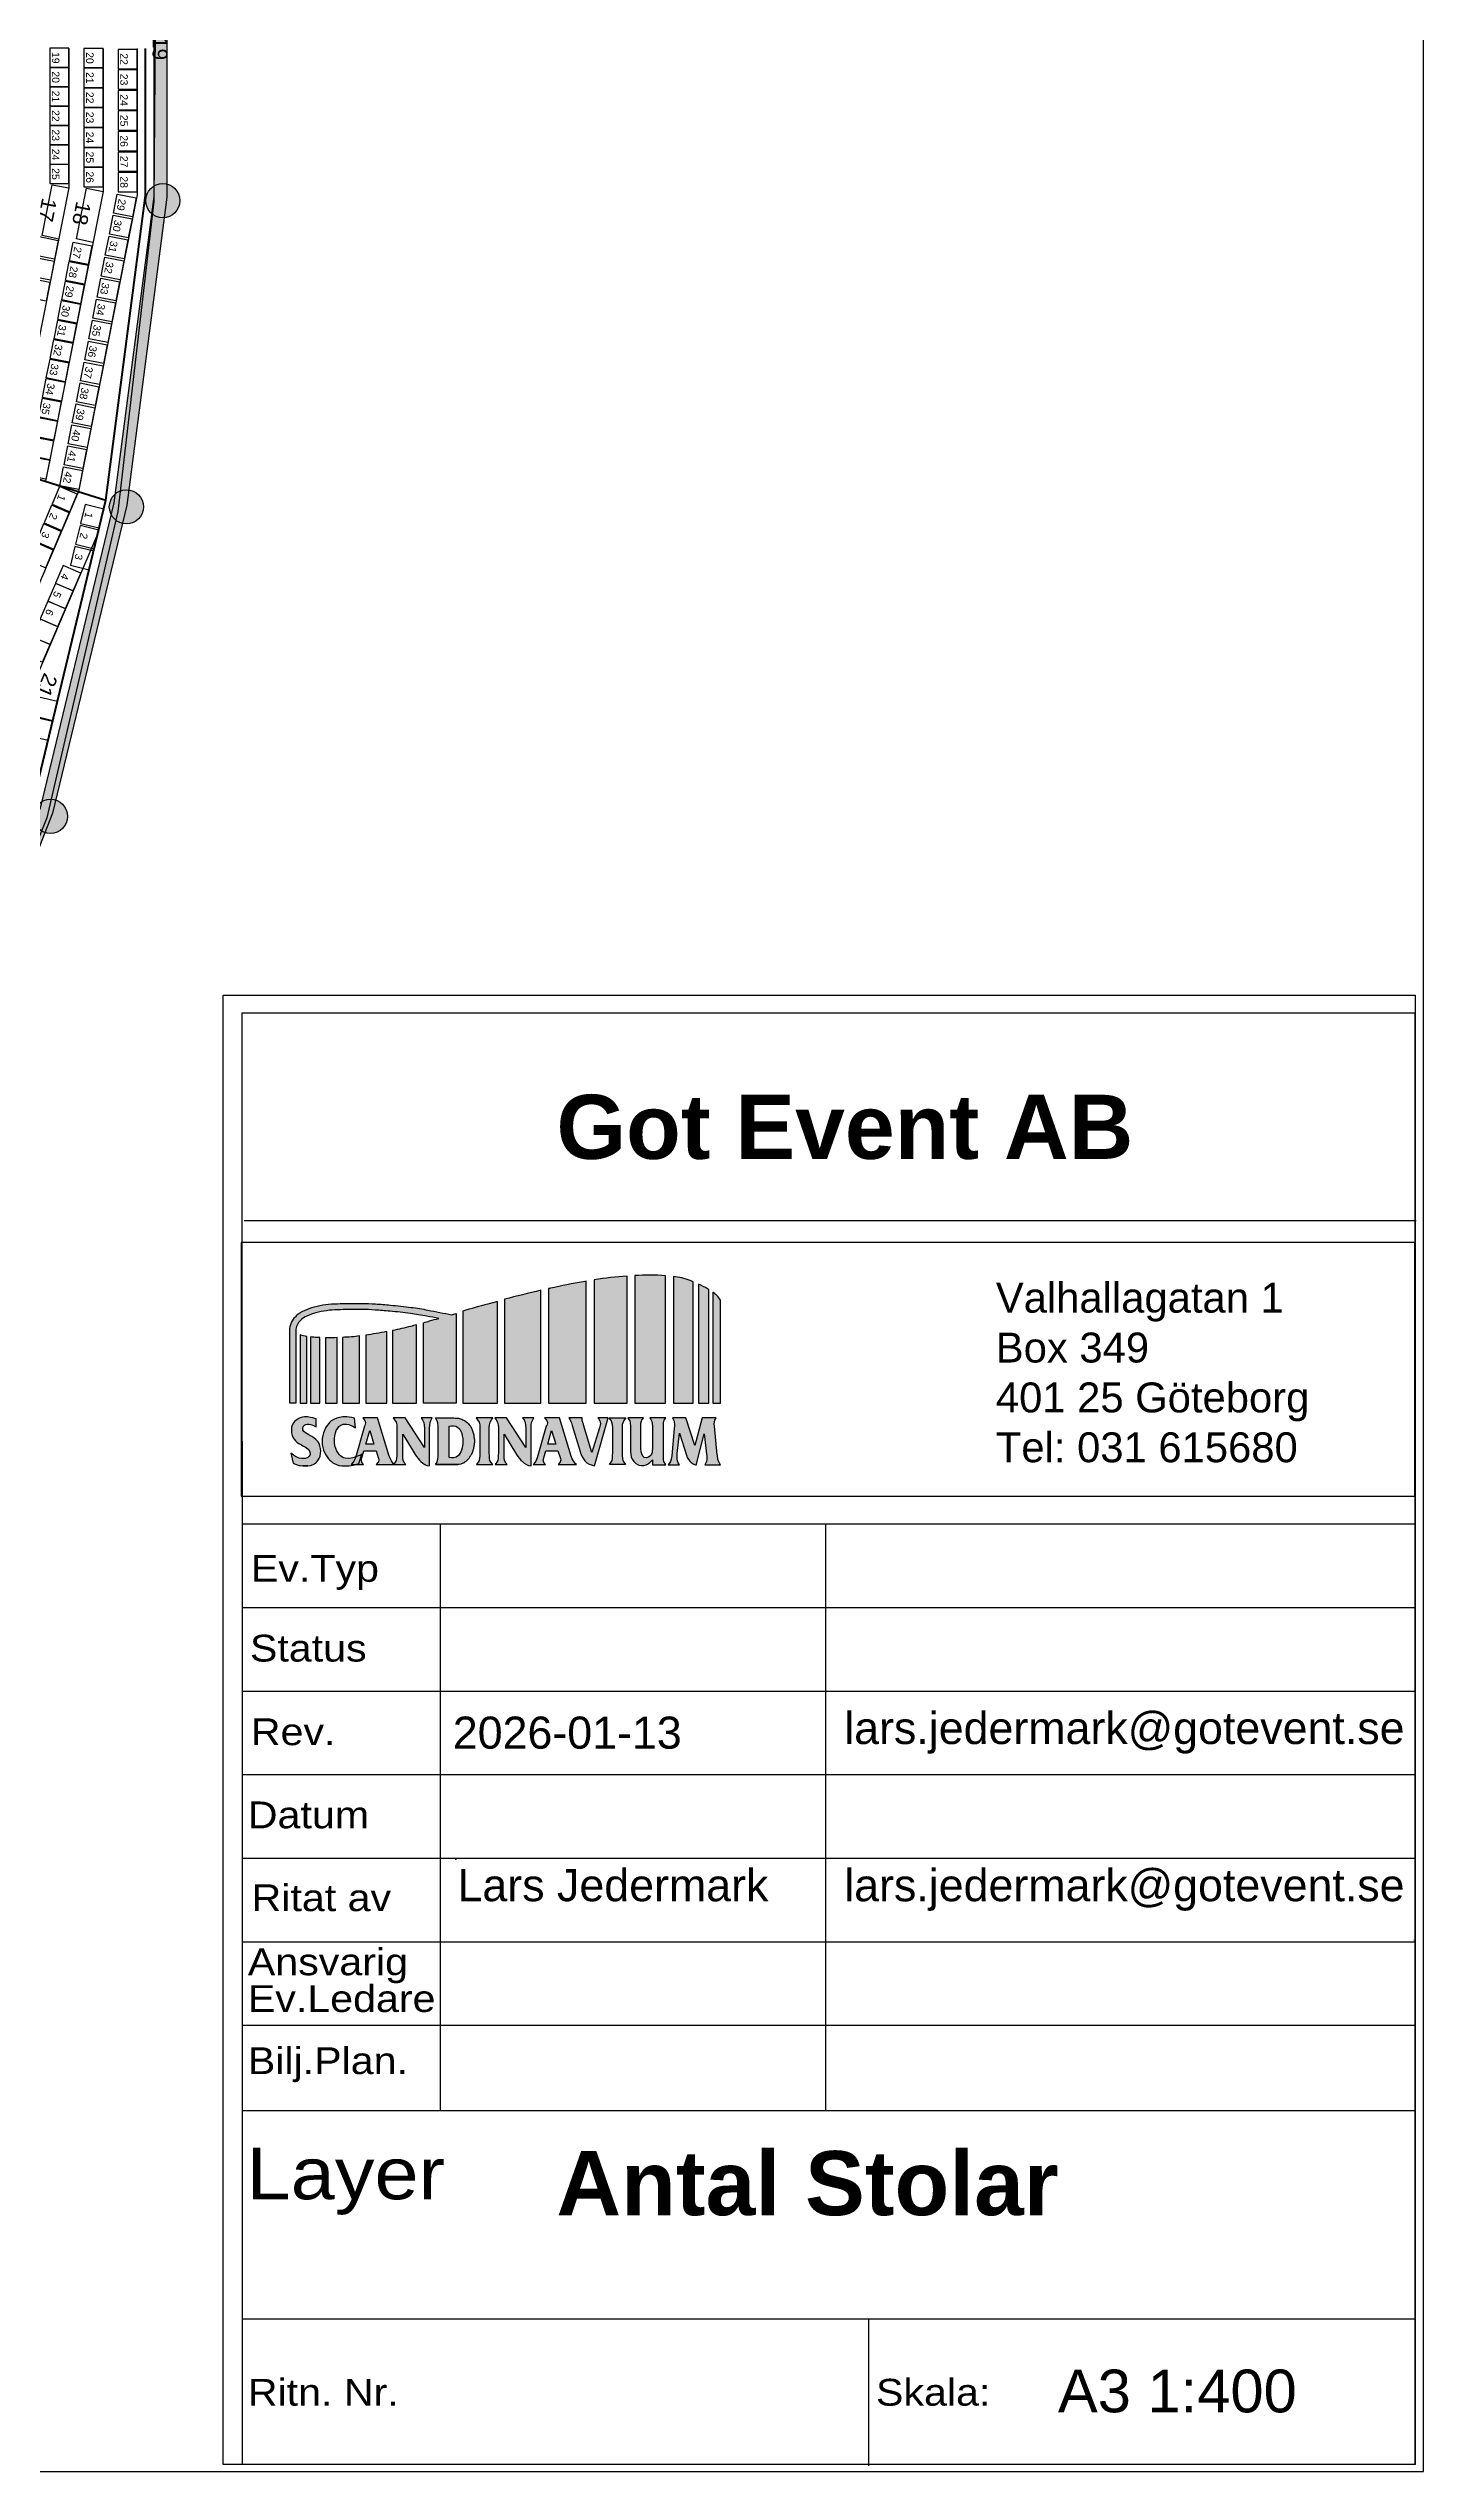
# Model space of a CAD drawing. Header units: millimetres. Extents: x 42980 to 202332, y 27411 to 140378.
# Drawn here: x 170140 to 202332, y 27411 to 84100 of the extents above; entities that cross this region are included whole.
import ezdxf
from ezdxf.enums import TextEntityAlignment as Align

# ---------------------------------------------------------------- set-up
doc = ezdxf.new("R2010")
doc.units = ezdxf.units.MM
doc.header["$LTSCALE"] = 100
doc.layers.get('0').update_dxf_attribs({"linetype": 'CONTINUOUS'})
for name, color, linetype in [('_insida yttervägg arena', 6, 'CONTINUOUS'), ('A-3312-EA-', 7, 'CONTINUOUS'), ('A-3312-FYLL', 7, 'CONTINUOUS'), ('A-3320-EA-', 3, 'CONTINUOUS'), ('A-3320-FYLL', 3, 'CONTINUOUS'), ('G-STOLAR_TELE_2', 3, 'CONTINUOUS'), ('L-RADER', 252, 'CONTINUOUS'), ('L-RADNUMMER', 4, 'CONTINUOUS'), ('L-STOLAR', 1, 'CONTINUOUS'), ('L-STOLNUMMER', 7, 'CONTINUOUS'), ('L-TRAPPA', 254, 'CONTINUOUS'), ('LOGO', 30, 'CONTINUOUS'), ('M-RADER', 252, 'CONTINUOUS'), ('M-RADNUMMER', 4, 'CONTINUOUS'), ('M-STOLAR', 1, 'CONTINUOUS'), ('M-STOLNUMMER', 7, 'CONTINUOUS'), ('RITHUVUD_A1', 3, 'CONTINUOUS'), ('RITRAM', 3, 'CONTINUOUS')]:
    doc.layers.add(name, color=color, linetype=linetype)
doc.layers.add('SEKTIONER', color=4, linetype='CONTINUOUS', lineweight=70)
doc.layers.add('SVART', color=7, linetype='CONTINUOUS', lineweight=80)
doc.styles.add('ARIAL', font='arial.ttf')
doc.styles.add('ISO', font='ISO')

# ---------------------------------------------------------------- blocks, each defined once
blk = doc.blocks.new('*U41')
at = {"layer": 'G-STOLAR_TELE_2'}
blk.add_circle((0, 0), 400, dxfattribs=at)
blk = doc.blocks.new('*U42')
at = {"layer": 'G-STOLAR_TELE_2'}
blk.add_circle((0, 0), 400, dxfattribs=at)
blk = doc.blocks.new('*U43')
at = {"layer": 'G-STOLAR_TELE_2'}
blk.add_circle((0, 0), 400, dxfattribs=at)
blk = doc.blocks.new('LOGGA')
at = {"layer": 'LOGO'}
for points in [[(22.25, 6.54), (25.98, 6.54), (25.98, 18.17, 0.005991), (22.25, 17.24)], [(30.68, 19.11, 0.004426), (30.39, 19.05, 0.014932), (27, 18.38, 0.006003), (26.8, 18.35), (26.8, 6.54), (30.68, 6.54)], [(31.5, 6.54), (34.9, 6.54), (34.9, 19.63, 0.000005), (34.89, 19.63, 0.01981), (31.51, 19.25, 0.000186), (31.5, 19.25)], [(35.68, 6.54), (38.86, 6.54), (38.86, 19.67, 0.035873), (35.68, 19.68)], [(39.66, 6.54), (41.72, 6.54), (41.72, 19.05, 0.009994), (41.39, 19.19, 0.063712), (39.66, 19.6)], [(42.27, 6.54), (43.31, 6.54), (43.31, 18.25, 0.004284), (43.2, 18.31, 0.039945), (42.27, 18.8)], [(43.73, 6.54), (44.52, 6.54), (44.52, 17.15, 0.09329), (43.75, 17.96, 0.000962), (43.73, 17.97)], [(0.73, 14.01, -0.181412), (1.2, 15.07, -0.087451), (1.88, 15.52, -0.040493), (2.8, 15.85, -0.04471), (3.89, 16.07, -0.02988), (5.05, 16.16, -0.008914), (6.17, 16.19, 0.007573), (7.53, 16.19, -0.022088), (8.9, 16.13, -0.015382), (10.43, 16.01, -0.011653), (12.54, 15.78, -0.012361), (14.24, 15.51, 0.000142), (15.47, 15.27, -0.004131), (14.53, 15.02, -0.004693), (13.9, 14.82), (13.9, 6.54), (17.26, 6.54), (17.26, 15.79, -0.002044), (16.81, 15.65, -0.000283), (14.36, 16.13, 0.012388), (12.63, 16.41, 0.011621), (10.49, 16.64, 0.015188), (8.94, 16.76, 0.021969), (7.52, 16.82, -0.007638), (6.17, 16.82, 0.008897), (5.03, 16.79, 0.029473), (3.81, 16.7, 0.044135), (2.63, 16.46, 0.040005), (1.62, 16.1, 0.088104), (0.75, 15.52, 0.184942), (0.1, 14.03), (0.1, 6.54), (0.73, 6.54)], [(21.52, 17.03, 0.000671), (20.54, 16.75, 0.01406), (17.95, 16.01), (17.95, 6.54), (21.52, 6.54)], [(1.88, 13.42, -0.028782), (1.17, 13.57), (1.17, 6.54), (1.88, 6.54)], [(3.2, 13.3, -0.00543), (2.91, 13.31, -0.014841), (2.26, 13.37), (2.26, 6.54), (3.2, 6.54)], [(4.99, 13.29, -0.005772), (4, 13.28, -0.004317), (3.78, 13.28), (3.78, 6.54), (4.99, 6.54)], [(7.29, 13.46, -0.015533), (6.46, 13.37, -0.004273), (5.53, 13.31), (5.53, 6.54), (7.29, 6.54)], [(10.13, 13.91, -0.011253), (9.02, 13.72, -0.015112), (7.94, 13.55), (7.94, 6.54), (10.13, 6.54)], [(10.71, 6.54), (13.17, 6.54), (13.17, 14.61, -0.004379), (12.57, 14.45, -0.016892), (10.71, 14.03)], [(3.23, 1.09), (3.29, 1.36), (3.3, 1.63), (3.28, 1.86), (3.22, 2.14), (3.12, 2.39), (3.02, 2.56), (2.81, 2.78), (2.59, 2.97), (2.38, 3.1), (2.07, 3.28), (1.74, 3.48), (1.57, 3.61), (1.46, 3.79), (1.44, 3.97), (1.48, 4.14), (1.61, 4.27), (1.77, 4.35), (1.91, 4.38), (2.09, 4.39), (2.26, 4.34), (2.37, 4.3), (2.54, 4.23), (2.83, 4.1), (2.83, 4.91), (2.8, 4.92), (2.5, 5.02), (2.23, 5.07), (1.93, 5.13), (1.64, 5.13), (1.41, 5.09), (1.19, 5.03), (1.03, 4.96), (0.93, 4.89), (0.76, 4.79), (0.62, 4.68), (0.49, 4.52), (0.36, 4.28), (0.29, 4.03), (0.27, 3.73), (0.29, 3.48), (0.35, 3.21), (0.46, 2.96), (0.55, 2.83), (0.69, 2.64), (0.87, 2.48), (1.05, 2.37), (1.17, 2.3), (1.3, 2.23), (1.46, 2.14), (1.73, 1.99), (2, 1.8), (2.14, 1.6), (2.21, 1.38), (2.2, 1.23), (2.11, 1.06), (1.97, 0.94), (1.74, 0.84), (1.54, 0.82), (1.3, 0.83), (1.06, 0.88), (0.89, 0.94), (0.69, 1.04), (0.49, 1.18), (0.21, 1.39), (0.45, 0.36), (0.61, 0.27), (0.79, 0.2), (1.04, 0.13), (1.22, 0.1), (1.47, 0.08), (1.98, 0.07), (2.25, 0.12), (2.51, 0.2), (2.67, 0.29), (2.78, 0.38), (2.88, 0.48), (3, 0.62), (3.14, 0.84)], [(13.47, 0.68), (13.63, 0.51), (13.82, 0.34), (14.05, 0.21), (14.25, 0.13), (14.53, 0.07), (14.53, 3.75), (14.53, 3.95), (14.54, 4.26), (14.58, 4.54), (14.65, 4.74), (14.8, 5.02), (13.66, 5.02), (13.81, 4.81), (13.92, 4.56), (13.97, 4.28), (13.99, 3.97), (13.99, 1.96), (12, 5.01), (10.78, 5.01), (10.92, 4.83), (11.07, 4.59), (11.07, 4.58), (11.14, 4.32), (11.16, 3.99), (11.16, 1.41), (11.14, 1.15), (11.12, 0.84), (11.09, 0.62), (10.99, 0.44), (10.85, 0.25), (10.9, 0.2), (12.06, 0.2), (11.97, 0.31), (11.82, 0.57), (11.77, 0.79), (11.75, 1.12), (11.75, 3.34), (13.03, 1.26), (13.1, 1.16), (13.17, 1.05), (13.33, 0.85)], [(20.68, 3.99), (20.7, 4.32), (20.77, 4.58), (20.77, 4.59), (20.92, 4.83), (21.05, 5.01), (20.55, 5.01), (19.33, 5.01), (19.47, 4.83), (19.62, 4.59), (19.62, 4.58), (19.69, 4.32), (19.71, 3.99), (19.71, 1.41), (19.69, 1.15), (19.67, 0.84), (19.63, 0.62), (19.54, 0.44), (19.36, 0.2), (20.61, 0.2), (21.03, 0.2), (20.84, 0.44), (20.75, 0.62), (20.71, 0.84), (20.7, 1.15), (20.68, 1.41)], [(23.49, 1.26), (23.56, 1.16), (23.63, 1.05), (23.79, 0.85), (23.94, 0.68), (24.09, 0.51), (24.28, 0.34), (24.51, 0.21), (24.71, 0.13), (24.99, 0.07), (24.99, 3.75), (24.99, 3.95), (25.01, 4.26), (25.04, 4.54), (25.12, 4.74), (25.26, 5.02), (24.12, 5.02), (24.27, 4.81), (24.38, 4.56), (24.43, 4.28), (24.45, 3.97), (24.45, 1.96), (22.47, 5.01), (21.25, 5.01), (21.38, 4.83), (21.53, 4.59), (21.53, 4.58), (21.6, 4.32), (21.62, 3.99), (21.62, 1.41), (21.6, 1.15), (21.59, 0.84), (21.55, 0.62), (21.46, 0.44), (21.27, 0.2), (22.52, 0.2), (22.43, 0.31), (22.29, 0.57), (22.23, 0.79), (22.21, 1.12), (22.21, 3.34)], [(32.94, 5.01), (31.87, 5.01), (31.93, 4.95), (32.09, 4.71), (32.14, 4.45), (32.13, 4.28), (32.04, 4), (31.27, 1.44), (30.4, 4.29), (30.38, 4.37), (30.35, 4.45), (30.27, 4.74), (30.27, 5.01), (28.88, 5.01), (28.97, 4.89), (29.07, 4.71), (29.16, 4.5), (29.24, 4.22), (30.04, 1.57), (30.09, 1.4), (30.14, 1.26), (30.25, 1.02), (30.38, 0.79), (30.53, 0.58), (30.73, 0.39), (30.99, 0.26), (31.21, 0.18), (31.54, 0.08)], [(33.42, 1.41), (33.4, 1.15), (33.38, 0.84), (33.34, 0.62), (33.25, 0.44), (33.07, 0.2), (34.32, 0.2), (34.73, 0.2), (34.55, 0.44), (34.46, 0.62), (34.42, 0.84), (34.4, 1.15), (34.39, 1.41), (34.39, 4), (34.4, 4.33), (34.48, 4.58), (34.48, 4.6), (34.62, 4.84), (34.76, 5.01), (34.26, 5.01), (33.04, 5.01), (33.18, 4.84), (33.32, 4.6), (33.32, 4.58), (33.4, 4.33), (33.42, 4)], [(37.51, 1.85), (37.49, 1.64), (37.47, 1.46), (37.41, 1.29), (37.34, 1.17), (37.25, 1.07), (37.1, 0.96), (36.9, 0.92), (36.66, 0.95), (36.5, 1.09), (36.4, 1.3), (36.34, 1.52), (36.31, 1.85), (36.31, 4.17), (36.32, 4.47), (36.37, 4.71), (36.41, 4.78), (36.59, 5.01), (34.96, 5.01), (35.01, 4.96), (35.17, 4.71), (35.22, 4.52), (35.24, 4.17), (35.24, 1.81), (35.24, 1.56), (35.27, 1.25), (35.31, 1.01), (35.4, 0.77), (35.57, 0.53), (35.58, 0.52), (35.79, 0.32), (36.05, 0.18), (36.11, 0.16), (36.38, 0.11), (36.63, 0.12), (36.85, 0.18), (36.99, 0.24), (37.1, 0.32), (37.22, 0.42), (37.36, 0.56), (37.51, 0.7), (37.51, 0.19), (38.9, 0.19), (38.84, 0.26), (38.69, 0.51), (38.65, 0.7), (38.63, 1.04), (38.63, 4.17), (38.64, 4.48), (38.69, 4.71), (38.72, 4.78), (38.9, 5.01), (37.22, 5.01), (37.31, 4.92), (37.45, 4.66), (37.49, 4.49), (37.51, 4.17)], [(43.11, 1.02), (43.11, 0.95), (43.11, 0.85), (43.11, 0.78), (43.07, 0.5), (43.05, 0.45), (42.92, 0.19), (44.52, 0.19), (44.47, 0.27), (44.35, 0.5), (44.26, 0.78), (44.2, 1.13), (44.19, 1.2), (43.89, 4.17), (43.89, 4.19), (43.88, 4.39), (43.9, 4.62), (43.93, 4.77), (44, 4.88), (44.09, 5.01), (42.63, 5.01), (41.87, 2.19), (40.95, 5.01), (39.56, 5.01), (39.61, 4.95), (39.74, 4.68), (39.75, 4.62), (39.79, 4.33), (39.79, 4.19), (39.76, 3.93), (39.5, 1.12), (39.5, 1.11), (39.44, 0.77), (39.37, 0.54), (39.31, 0.42), (39.14, 0.19), (39.68, 0.19), (40.3, 0.19), (40.23, 0.28), (40.17, 0.38), (40.08, 0.59), (40.05, 0.75), (40.04, 0.9), (40.04, 1.04), (40.07, 1.34), (40.3, 3.45), (41.01, 1.19), (41.1, 0.93), (41.22, 0.72), (41.38, 0.53), (41.49, 0.43), (41.72, 0.27), (42.01, 0.16), (42.85, 3.39)]]:
    blk.add_hatch(color=256, dxfattribs=at).paths.add_polyline_path(points)
h = blk.add_hatch(color=256, dxfattribs=at)
h.paths.add_polyline_path([(4.72, 2.9), (4.74, 3.18), (4.81, 3.48), (4.9, 3.73), (5.05, 3.95), (5.18, 4.12), (5.37, 4.28), (5.6, 4.37), (5.75, 4.39), (5.96, 4.38), (6.19, 4.33), (6.34, 4.26), (6.6, 4.16), (6.89, 4.01), (6.78, 5), (6.51, 5.05), (6.23, 5.11), (6, 5.13), (5.76, 5.13), (5.59, 5.12), (5.42, 5.11), (5.25, 5.07), (4.97, 5), (4.72, 4.89), (4.57, 4.81), (4.38, 4.7), (4.21, 4.54), (4.12, 4.44), (3.95, 4.23), (3.8, 3.99), (3.68, 3.73), (3.57, 3.48), (3.5, 3.2), (3.46, 2.89), (3.44, 2.62), (3.44, 2.58), (3.46, 2.27), (3.52, 1.97), (3.59, 1.7), (3.7, 1.45), (3.83, 1.21), (3.97, 0.99), (4.11, 0.81), (4.24, 0.66), (4.4, 0.51), (4.54, 0.39), (4.68, 0.31), (4.92, 0.2), (5.17, 0.13), (5.48, 0.09), (5.79, 0.07), (6.18, 0.09), (6.46, 0.12), (6.64, 0.16), (6.83, 0.2), (6.43, 0.2), (6.64, 0.44), (6.71, 0.57), (6.84, 0.82), (6.87, 0.91), (6.9, 1), (6.75, 0.95), (6.62, 0.92), (6.42, 0.87), (6.12, 0.85), (5.83, 0.86), (5.64, 0.91), (5.48, 1), (5.34, 1.11), (5.21, 1.26), (5.08, 1.41), (4.96, 1.6), (4.85, 1.87), (4.75, 2.14), (4.72, 2.45), (4.71, 2.72)])
h.paths.add_polyline_path([(6.64, 0.44), (6.43, 0.2), (6.83, 0.2), (6.93, 0.22), (7.22, 0.31), (7.53, 1.28), (7.28, 1.15), (7, 1.04), (6.9, 1), (6.87, 0.91), (6.84, 0.82), (6.71, 0.57)])
h = blk.add_hatch(color=256, dxfattribs=at)
h.paths.add_polyline_path([(9.15, 5.02), (7.63, 5.02), (7.85, 4.76), (7.91, 4.56), (7.91, 4.52), (7.84, 4.25), (7.8, 4.16), (6.9, 1), (7, 1.04), (7.28, 1.15), (7.53, 1.28), (7.22, 0.31), (6.93, 0.22), (6.83, 0.2), (7.72, 0.2), (7.54, 0.42), (7.49, 0.68), (7.5, 0.77), (7.55, 0.91), (7.75, 1.63), (9, 1.63), (9.23, 0.93), (9.27, 0.82), (9.29, 0.69), (9.24, 0.47), (9.22, 0.44), (9.03, 0.2), (10.81, 0.2), (10.85, 0.25), (10.77, 0.33), (10.59, 0.58), (10.48, 0.79), (10.37, 1.06)])
h.paths.add_polyline_path([(8.35, 3.72), (8.79, 2.31), (7.95, 2.31)], flags=16)
h.paths.add_polyline_path([(6.71, 0.57), (6.64, 0.44), (6.43, 0.2), (6.83, 0.2), (6.93, 0.22), (7.22, 0.31), (7.53, 1.28), (7.28, 1.15), (7, 1.04), (6.9, 1), (6.87, 0.91), (6.84, 0.82)])
h = blk.add_hatch(color=256, dxfattribs=at)
h.paths.add_polyline_path([(19.07, 3.26, 0.008263), (18.95, 3.68, -0.001985), (18.79, 4.07, 0.041623), (18.53, 4.4, 0.062162), (18.23, 4.68, 0.038748), (17.84, 4.88, 0.077278), (17.38, 4.99, 0.016108), (17.04, 5.02), (15.12, 5.02), (15.18, 4.96), (15.32, 4.72), (15.38, 4.52), (15.4, 4.17), (15.4, 1.04), (15.38, 0.75), (15.32, 0.51), (15.31, 0.44), (15.12, 0.2), (17.43, 0.2, 0.034785), (17.74, 0.26, 0.021913), (18.02, 0.37, 0.057036), (18.25, 0.53, 0.062818), (18.48, 0.74, 0.044595), (18.69, 1.03, 0.088447), (18.87, 1.34, 0.066865), (19, 1.71, 0.069035), (19.1, 2.15, 0.026082), (19.15, 2.58, 0.009754), (19.13, 2.9, 0.006081)])
h.paths.add_polyline_path([(17.94, 2.89), (17.95, 2.56), (17.94, 2.33), (17.93, 2.16), (17.88, 1.92), (17.8, 1.68), (17.74, 1.51), (17.65, 1.34), (17.5, 1.14), (17.28, 0.98), (17, 0.9), (16.78, 0.91), (16.54, 0.94), (16.54, 4.17), (16.78, 4.21), (17, 4.21), (17.23, 4.17), (17.4, 4.08), (17.61, 3.88), (17.69, 3.77), (17.74, 3.68), (17.85, 3.42), (17.9, 3.18)], flags=16)
h = blk.add_hatch(color=256, dxfattribs=at)
h.paths.add_polyline_path([(27.91, 5.02), (26.39, 5.02), (26.62, 4.76), (26.67, 4.56), (26.67, 4.52), (26.6, 4.25), (26.56, 4.16), (25.63, 0.91), (25.47, 0.57), (25.4, 0.44), (25.2, 0.2), (26.49, 0.2), (26.3, 0.42), (26.25, 0.68), (26.27, 0.77), (26.31, 0.91), (26.51, 1.63), (27.76, 1.63), (27.99, 0.93), (28.03, 0.82), (28.05, 0.69), (28, 0.47), (27.98, 0.44), (27.8, 0.2), (29.66, 0.2), (29.53, 0.33), (29.35, 0.58), (29.24, 0.79), (29.13, 1.06)])
h.paths.add_polyline_path([(27.55, 2.31), (26.71, 2.31), (27.11, 3.72)], flags=16)
at = {"color": 7}
for p, q in [((6.03, 0.86), (6.03, 0.86)), ((6.64, 0.16), (6.93, 0.22))]:
    blk.add_line(p, q, dxfattribs=at)
for points in [[(0.49, 1.18), (0.21, 1.39), (0.45, 0.36), (0.61, 0.27), (0.79, 0.2), (1.04, 0.13), (1.22, 0.1), (1.47, 0.08), (1.98, 0.07), (1.76, 0.07), (1.47, 0.08), (1.98, 0.07), (2.25, 0.12), (2.51, 0.2), (2.67, 0.29), (2.78, 0.38), (2.88, 0.48), (3, 0.62), (3.14, 0.84), (3.23, 1.09), (3.29, 1.36), (3.3, 1.63), (3.28, 1.86), (3.22, 2.14), (3.12, 2.39), (3.02, 2.56), (2.81, 2.78), (2.59, 2.97), (2.38, 3.1), (2.07, 3.28), (2.07, 3.28), (1.74, 3.48), (1.57, 3.61), (1.46, 3.79), (1.44, 3.97), (1.48, 4.14), (1.61, 4.27), (1.77, 4.35), (1.91, 4.38), (2.09, 4.39), (2.26, 4.34), (2.37, 4.3), (2.54, 4.23), (2.83, 4.1), (2.83, 4.91), (2.8, 4.92), (2.5, 5.02), (2.23, 5.07), (1.93, 5.13), (1.64, 5.13), (1.41, 5.09), (1.19, 5.03), (1.03, 4.96), (0.93, 4.89), (0.76, 4.79), (0.62, 4.68), (0.49, 4.52), (0.36, 4.28), (0.29, 4.03), (0.27, 3.73), (0.29, 3.48), (0.35, 3.21), (0.46, 2.96), (0.55, 2.83), (0.69, 2.64), (0.87, 2.48), (1.05, 2.37), (1.17, 2.3), (1.3, 2.23), (1.46, 2.14), (1.73, 1.99), (2, 1.8), (2.14, 1.6), (2.21, 1.38), (2.2, 1.23), (2.11, 1.06), (1.97, 0.94), (1.74, 0.84), (1.54, 0.82), (1.3, 0.83), (1.06, 0.88), (0.89, 0.94), (0.69, 1.04)], [(7.54, 0.42), (7.49, 0.68), (7.5, 0.77), (7.55, 0.91), (7.75, 1.63), (9, 1.63), (9.23, 0.93), (9.27, 0.82), (9.29, 0.69), (9.24, 0.47), (9.22, 0.44), (9.03, 0.2), (10.9, 0.2), (10.77, 0.33), (10.59, 0.58), (10.48, 0.79), (10.37, 1.06), (9.15, 5.02), (7.63, 5.02), (7.85, 4.76), (7.91, 4.56), (7.91, 4.52), (7.84, 4.25), (7.8, 4.16), (6.87, 0.91), (6.84, 0.82), (6.71, 0.57), (6.64, 0.44), (6.43, 0.2), (7.72, 0.2)], [(13.03, 1.26), (13.1, 1.16), (13.17, 1.05), (13.33, 0.85), (13.47, 0.68), (13.63, 0.51), (13.82, 0.34), (14.05, 0.21), (14.25, 0.13), (14.53, 0.07), (14.53, 3.75), (14.53, 3.95), (14.54, 4.26), (14.58, 4.54), (14.65, 4.74), (14.8, 5.02), (13.66, 5.02), (13.81, 4.81), (13.92, 4.56), (13.97, 4.28), (13.99, 3.97), (13.99, 1.96), (12, 5.01), (10.78, 5.01), (10.92, 4.83), (11.07, 4.59), (11.07, 4.58), (11.14, 4.32), (11.16, 3.99), (11.16, 1.41), (11.14, 1.15), (11.12, 0.84), (11.09, 0.62), (10.99, 0.44), (10.81, 0.2), (12.06, 0.2), (11.97, 0.31), (11.82, 0.57), (11.77, 0.79), (11.75, 1.12), (11.75, 3.34)], [(20.55, 5.01), (19.33, 5.01), (19.47, 4.83), (19.62, 4.59), (19.62, 4.58), (19.69, 4.32), (19.71, 3.99), (19.71, 1.41), (19.69, 1.15), (19.67, 0.84), (19.63, 0.62), (19.54, 0.44), (19.36, 0.2), (20.61, 0.2), (21.03, 0.2), (20.84, 0.44), (20.75, 0.62), (20.71, 0.84), (20.7, 1.15), (20.68, 1.41), (20.68, 3.99), (20.7, 4.32), (20.77, 4.58), (20.77, 4.59), (20.92, 4.83), (21.05, 5.01)], [(22.21, 3.34), (23.49, 1.26), (23.56, 1.16), (23.63, 1.05), (23.79, 0.85), (23.94, 0.68), (24.09, 0.51), (24.28, 0.34), (24.51, 0.21), (24.71, 0.13), (24.99, 0.07), (24.99, 3.75), (24.99, 3.95), (25.01, 4.26), (25.04, 4.54), (25.12, 4.74), (25.26, 5.02), (24.12, 5.02), (24.27, 4.81), (24.38, 4.56), (24.43, 4.28), (24.45, 3.97), (24.45, 1.96), (22.47, 5.01), (21.25, 5.01), (21.38, 4.83), (21.53, 4.59), (21.53, 4.58), (21.6, 4.32), (21.62, 3.99), (21.62, 1.41), (21.6, 1.15), (21.59, 0.84), (21.55, 0.62), (21.46, 0.44), (21.27, 0.2), (22.52, 0.2), (22.43, 0.31), (22.29, 0.57), (22.23, 0.79), (22.21, 1.12)], [(26.3, 0.42), (26.25, 0.68), (26.27, 0.77), (26.31, 0.91), (26.51, 1.63), (27.76, 1.63), (27.99, 0.93), (28.03, 0.82), (28.05, 0.69), (28, 0.47), (27.98, 0.44), (27.8, 0.2), (29.66, 0.2), (29.53, 0.33), (29.35, 0.58), (29.24, 0.79), (29.13, 1.06), (27.91, 5.02), (26.39, 5.02), (26.62, 4.76), (26.67, 4.56), (26.67, 4.52), (26.6, 4.25), (26.56, 4.16), (25.63, 0.91), (25.47, 0.57), (25.4, 0.44), (25.2, 0.2), (26.49, 0.2)], [(34.26, 5.01), (34.76, 5.01), (34.62, 4.84), (34.48, 4.6), (34.48, 4.58), (34.4, 4.33), (34.39, 4), (34.39, 1.41), (34.4, 1.15), (34.42, 0.84), (34.46, 0.62), (34.55, 0.44), (34.73, 0.2), (34.32, 0.2), (33.07, 0.2), (33.25, 0.44), (33.34, 0.62), (33.38, 0.84), (33.4, 1.15), (33.42, 1.41), (33.42, 4), (33.4, 4.33), (33.32, 4.58), (33.32, 4.6), (33.18, 4.84), (33.04, 5.01)], [(40.3, 0.19), (40.23, 0.28), (40.17, 0.38), (40.08, 0.59), (40.05, 0.75), (40.04, 0.9), (40.04, 1.04), (40.07, 1.34), (40.3, 3.45), (41.01, 1.19), (41.1, 0.93), (41.22, 0.72), (41.38, 0.53), (41.49, 0.43), (41.72, 0.27), (42.01, 0.16), (42.85, 3.39), (43.11, 1.02), (43.11, 0.95), (43.11, 0.85), (43.11, 0.78), (43.07, 0.5), (43.05, 0.45), (42.92, 0.19), (44.52, 0.19), (44.47, 0.27), (44.35, 0.5), (44.26, 0.78), (44.2, 1.13), (44.19, 1.2), (43.89, 4.17), (43.89, 4.19), (43.88, 4.39), (43.9, 4.62), (43.93, 4.77), (44, 4.88), (44.09, 5.01), (42.63, 5.01), (41.87, 2.19), (40.95, 5.01), (39.56, 5.01), (39.61, 4.95), (39.74, 4.68), (39.75, 4.62), (39.79, 4.33), (39.79, 4.19), (39.76, 3.93), (39.5, 1.12), (39.5, 1.11), (39.44, 0.77), (39.37, 0.54), (39.31, 0.42), (39.14, 0.19), (39.68, 0.19)], [(8.35, 3.72), (8.79, 2.31), (7.95, 2.31)], [(17.5, 1.14), (17.28, 0.98), (17, 0.9), (16.78, 0.91), (16.54, 0.94), (16.54, 4.17), (16.78, 4.21), (17, 4.21), (17.23, 4.17), (17.4, 4.08), (17.61, 3.88), (17.69, 3.77), (17.74, 3.68), (17.85, 3.42), (17.9, 3.18), (17.94, 2.89), (17.95, 2.56), (17.94, 2.33), (17.93, 2.16), (17.88, 1.92), (17.8, 1.68), (17.74, 1.51), (17.65, 1.34)], [(27.11, 3.72), (27.55, 2.31), (26.71, 2.31)]]:
    blk.add_lwpolyline(points, close=True, dxfattribs=at)
for points in [[(6.93, 0.22), (7.22, 0.31), (7.53, 1.28), (7.28, 1.15), (7, 1.04), (6.75, 0.95), (6.62, 0.92), (6.42, 0.87), (6.12, 0.85), (5.83, 0.86), (5.64, 0.91), (5.48, 1), (5.34, 1.11), (5.21, 1.26), (5.08, 1.41), (4.96, 1.6), (4.85, 1.87), (4.75, 2.14), (4.72, 2.45), (4.71, 2.72), (4.72, 2.9), (4.74, 3.18), (4.81, 3.48), (4.9, 3.73), (5.05, 3.95), (5.18, 4.12), (5.37, 4.28), (5.6, 4.37), (5.75, 4.39), (5.96, 4.38), (6.19, 4.33), (6.34, 4.26), (6.6, 4.16), (6.89, 4.01), (6.78, 5), (6.51, 5.05), (6.23, 5.11), (6, 5.13), (5.76, 5.13), (5.59, 5.12), (5.42, 5.11), (5.25, 5.07), (4.97, 5), (4.72, 4.89), (4.57, 4.81), (4.38, 4.7), (4.21, 4.54), (4.12, 4.44), (3.95, 4.23), (3.8, 3.99), (3.68, 3.73), (3.57, 3.48), (3.5, 3.2), (3.46, 2.89), (3.44, 2.62), (3.44, 2.58), (3.46, 2.27), (3.52, 1.97), (3.59, 1.7), (3.7, 1.45), (3.83, 1.21), (3.97, 0.99), (4.11, 0.81), (4.24, 0.66), (4.4, 0.51), (4.54, 0.39), (4.68, 0.31), (4.92, 0.2), (5.17, 0.13), (5.48, 0.09), (5.79, 0.07), (6.18, 0.09), (6.46, 0.12), (6.64, 0.16)], [(32.04, 3.99), (31.27, 1.44), (30.4, 4.29), (30.38, 4.37), (30.35, 4.45), (30.27, 4.74), (30.27, 5.01), (28.88, 5.01), (28.97, 4.89), (29.07, 4.71), (29.16, 4.5), (29.24, 4.22), (30.04, 1.57), (30.09, 1.4), (30.14, 1.26), (30.25, 1.02), (30.38, 0.79), (30.53, 0.58), (30.73, 0.39), (30.99, 0.26), (31.21, 0.18), (31.54, 0.08), (32.94, 5.01), (31.87, 5.01), (31.93, 4.95), (32.09, 4.71), (32.14, 4.45), (32.13, 4.28), (32.04, 4)]]:
    blk.add_lwpolyline(points, dxfattribs=at)
at = {"layer": 'LOGO'}
for points in [[(22.25, 6.54), (25.98, 6.54), (25.98, 18.17, 0.005991), (22.25, 17.24)], [(26.8, 6.54), (30.68, 6.54), (30.68, 19.11, 0.004426), (30.39, 19.05, 0.014932), (27, 18.38, 0.006003), (26.8, 18.35)], [(31.5, 6.54), (34.9, 6.54), (34.9, 19.63, 0.000005), (34.89, 19.63, 0.01981), (31.51, 19.25, 0.000186), (31.5, 19.25)], [(38.86, 19.67, 0.035873), (35.68, 19.68), (35.68, 6.54), (38.86, 6.54)], [(43.73, 6.54), (44.52, 6.54), (44.52, 17.15, 0.09329), (43.75, 17.96, 0.000962), (43.73, 17.97)], [(16.81, 15.65, 0.002044), (17.26, 15.79), (17.26, 6.54), (13.9, 6.54), (13.9, 14.82, 0.004693), (14.53, 15.02, 0.004131), (15.47, 15.27, -0.000142), (14.24, 15.51, 0.012361), (12.54, 15.78, 0.011653), (10.43, 16.01, 0.015382), (8.9, 16.13, 0.022088), (7.53, 16.19, -0.007573), (6.17, 16.19, 0.008914), (5.05, 16.16, 0.02988), (3.89, 16.07, 0.04471), (2.8, 15.85, 0.040493), (1.88, 15.52, 0.087451), (1.2, 15.07, 0.181412), (0.73, 14.01), (0.73, 6.54), (0.1, 6.54), (0.1, 14.03, -0.184942), (0.75, 15.52, -0.088104), (1.62, 16.1, -0.040005), (2.63, 16.46, -0.044135), (3.81, 16.7, -0.029473), (5.03, 16.79, -0.008897), (6.17, 16.82, 0.007638), (7.52, 16.82, -0.021969), (8.94, 16.76, -0.015188), (10.49, 16.64, -0.011621), (12.63, 16.41, -0.012388), (14.36, 16.13, 0.000283)], [(21.52, 17.03, 0.000671), (20.54, 16.75, 0.01406), (17.95, 16.01), (17.95, 6.54), (21.52, 6.54)], [(1.88, 13.42, -0.028782), (1.17, 13.57), (1.17, 6.54), (1.88, 6.54)], [(2.26, 6.54), (3.2, 6.54), (3.2, 13.3, -0.00543), (2.91, 13.31, -0.014841), (2.26, 13.37)], [(3.78, 6.54), (4.99, 6.54), (4.99, 13.29, -0.005772), (4, 13.28, -0.004317), (3.78, 13.28)], [(5.53, 6.54), (7.29, 6.54), (7.29, 13.46, -0.015533), (6.46, 13.37, -0.004273), (5.53, 13.31)], [(7.94, 6.54), (10.13, 6.54), (10.13, 13.91, -0.011253), (9.02, 13.72, -0.015112), (7.94, 13.55)], [(10.71, 6.54), (13.17, 6.54), (13.17, 14.61, -0.004379), (12.57, 14.45, -0.016892), (10.71, 14.03)], [(15.12, 0.2), (15.31, 0.44), (15.32, 0.51), (15.38, 0.75), (15.4, 1.04), (15.4, 4.17), (15.38, 4.52), (15.32, 4.72), (15.18, 4.96), (15.12, 5.02), (17.04, 5.02, -0.016108), (17.38, 4.99, -0.077278), (17.84, 4.88, -0.038748), (18.23, 4.68, -0.062162), (18.53, 4.4, -0.041623), (18.79, 4.07, 0.001985), (18.95, 3.68, -0.008263), (19.07, 3.26, -0.006081), (19.13, 2.9, -0.009754), (19.15, 2.58, -0.026082), (19.1, 2.15, -0.069035), (19, 1.71, -0.066865), (18.87, 1.34, -0.088447), (18.69, 1.03, -0.044595), (18.48, 0.74, -0.062818), (18.25, 0.53, -0.057036), (18.02, 0.37, -0.021913), (17.74, 0.26, -0.034785), (17.43, 0.2), (15.12, 0.2), (17.23, 0.2), (17.43, 0.2)]]:
    blk.add_lwpolyline(points, format="xyb", close=True, dxfattribs=at)
for points in [[(39.66, 19.6), (39.66, 6.54), (41.72, 6.54), (41.72, 19.05, 0.009994), (41.39, 19.19, 0.063712), (39.66, 19.6)], [(42.27, 18.8), (42.27, 6.54), (43.31, 6.54), (43.31, 18.25, 0.004284), (43.2, 18.31, 0.039945), (42.27, 18.8)]]:
    blk.add_lwpolyline(points, format="xyb", dxfattribs=at)
blk.add_lwpolyline([(37.45, 4.66), (37.49, 4.49), (37.51, 4.17), (37.51, 1.85), (37.49, 1.64), (37.47, 1.46), (37.41, 1.29), (37.34, 1.17), (37.25, 1.07), (37.1, 0.96), (36.9, 0.92), (36.66, 0.95), (36.5, 1.09), (36.4, 1.3), (36.34, 1.52), (36.31, 1.85), (36.31, 4.17), (36.32, 4.47), (36.37, 4.71), (36.41, 4.78), (36.59, 5.01), (34.96, 5.01), (35.01, 4.96), (35.17, 4.71), (35.22, 4.52), (35.24, 4.17), (35.24, 1.81), (35.24, 1.56), (35.27, 1.25), (35.31, 1.01), (35.4, 0.77), (35.57, 0.53), (35.58, 0.52), (35.79, 0.32), (36.05, 0.18), (36.11, 0.16), (36.38, 0.11), (36.63, 0.12), (36.85, 0.18), (36.99, 0.24), (37.1, 0.32), (37.22, 0.42), (37.36, 0.56), (37.51, 0.7), (37.51, 0.19), (38.9, 0.19), (38.84, 0.26), (38.69, 0.51), (38.65, 0.7), (38.63, 1.04), (38.63, 4.17), (38.64, 4.48), (38.69, 4.71), (38.72, 4.78), (38.9, 5.01), (37.22, 5.01), (37.31, 4.92)], close=True, dxfattribs=at)

msp = doc.modelspace()

# ---------------------------------------------------------------- hatches: boundary and pattern name
at = {"layer": 'A-3312-FYLL'}
msp.add_hatch(color=256, dxfattribs=at).paths.add_polyline_path([(172912, 87591), (171965, 94817), (170225, 102043), (167357, 109336), (164342, 114725), (164097, 114548), (167085, 109208), (169950, 101902), (171678, 94727), (172612, 87562), (172612, 84100), (172612, 80638), (171678, 73473), (169950, 66298), (167085, 58992), (164097, 53652), (164342, 53475), (167357, 58864), (170225, 66157), (171965, 73383), (172912, 80609), (172912, 84100)])
at = {"layer": 'A-3320-FYLL'}
for points in [[(173218, 80540, 1), (172418, 80540, 1)], [(172366, 73376, 1), (171566, 73376, 1)], [(170588, 66134, 1), (169788, 66134, 1)]]:
    msp.add_hatch(color=256, dxfattribs=at).paths.add_polyline_path(points)

# ---------------------------------------------------------------- linework, layer by layer
msp.add_lwpolyline([(42980, 27411), (202332, 27411), (202332, 140378), (42980, 140378)], close=True)
at = {"layer": '_insida yttervägg arena'}
msp.add_lwpolyline([(172663, 87507), (172607, 80521), (171762, 73264), (170102, 66103), (167203, 58902), (164217, 53599), (162838, 54583), (159967, 50674), (161093, 49746), (156927, 45780), (150671, 40929), (144057, 36879), (136930, 33666), (129865, 31612), (122519, 30346), (115145, 30318), (107811, 31440), (100662, 33578)], dxfattribs=at)
at = {"layer": 'A-3312-EA-'}
for p, q in [((172612, 80638), (172612, 87562)), ((172912, 87581), (172912, 80619)), ((171678, 73473), (172612, 80638)), ((172912, 80619), (171973, 73418)), ((169950, 66298), (171678, 73473)), ((171973, 73418), (170237, 66208)), ((170237, 66208), (167357, 58864))]:
    msp.add_line(p, q, dxfattribs=at)
at = {"layer": 'L-RADER'}
for p, q in [((170620, 84100), (170620, 80836)), ((171420, 84100), (171420, 80757)), ((172220, 84100), (172220, 80677)), ((170620, 80836), (169306, 74215)), ((171420, 80757), (170074, 73975)), ((172220, 80677), (170841, 73735)), ((171487, 73533), (172412, 80658))]:
    msp.add_line(p, q, dxfattribs=at)
at = {"layer": 'L-STOLAR'}
for points in [[(170170, 84107), (170170, 83657), (170620, 83657), (170620, 84107)], [(170970, 84103), (170970, 83653), (171420, 83653), (171420, 84103)], [(171770, 84077), (171770, 83627), (172220, 83627), (172220, 84077)], [(170170, 83654), (170170, 83204), (170620, 83204), (170620, 83654)], [(170970, 83638), (170970, 83188), (171420, 83188), (171420, 83638)], [(171770, 83597), (171770, 83147), (172220, 83147), (172220, 83597)], [(170170, 83201), (170170, 82751), (170620, 82751), (170620, 83201)], [(170970, 83173), (170970, 82723), (171420, 82723), (171420, 83173)], [(171770, 83117), (171770, 82667), (172220, 82667), (172220, 83117)], [(170170, 82748), (170170, 82298), (170620, 82298), (170620, 82748)], [(170170, 82295), (170170, 81845), (170620, 81845), (170620, 82295)], [(170970, 82708), (170970, 82258), (171420, 82258), (171420, 82708)], [(170970, 82243), (170970, 81793), (171420, 81793), (171420, 82243)], [(171770, 82637), (171770, 82187), (172220, 82187), (172220, 82637)], [(170170, 81842), (170170, 81392), (170620, 81392), (170620, 81842)], [(170970, 81778), (170970, 81328), (171420, 81328), (171420, 81778)], [(171770, 82157), (171770, 81707), (172220, 81707), (172220, 82157)], [(171770, 81677), (171770, 81227), (172220, 81227), (172220, 81677)], [(170170, 81389), (170170, 80939), (170620, 80939), (170620, 81389)], [(170970, 81313), (170970, 80863), (171420, 80863), (171420, 81313)], [(171770, 81197), (171770, 80747), (172220, 80747), (172220, 81197)], [(171666, 80247), (171752, 80689), (172194, 80602), (172107, 80160)], [(171569, 79757), (171656, 80198), (172097, 80111), (172010, 79670)], [(169841, 79256), (169928, 79697), (170369, 79610), (170282, 79169)], [(170630, 79128), (170717, 79570), (171159, 79483), (171072, 79042)], [(171472, 79266), (171559, 79708), (172001, 79621), (171914, 79179)], [(169744, 78765), (169831, 79207), (170273, 79120), (170186, 78678)], [(170541, 78672), (170627, 79114), (171069, 79027), (170982, 78585)], [(171376, 78776), (171463, 79217), (171904, 79130), (171817, 78689)], [(169648, 78275), (169734, 78716), (170176, 78629), (170089, 78188)], [(170451, 78216), (170538, 78658), (170979, 78571), (170892, 78129)], [(171182, 77794), (171269, 78236), (171711, 78149), (171624, 77707)], [(171279, 78285), (171366, 78726), (171807, 78640), (171721, 78198)], [(170271, 77304), (170358, 77745), (170799, 77658), (170712, 77217)], [(170361, 77760), (170448, 78201), (170889, 78114), (170802, 77673)], [(171086, 77304), (171173, 77745), (171614, 77658), (171527, 77217)], [(170181, 76847), (170268, 77289), (170709, 77202), (170623, 76760)], [(170989, 76813), (171076, 77255), (171517, 77168), (171431, 76726)], [(170091, 76391), (170178, 76833), (170620, 76746), (170533, 76304)], [(170892, 76323), (170979, 76764), (171421, 76677), (171334, 76236)], [(170001, 75935), (170088, 76376), (170530, 76290), (170443, 75848)], [(170796, 75832), (170883, 76274), (171324, 76187), (171237, 75745)], [(169822, 75022), (169908, 75464), (170350, 75377), (170263, 74936)], [(169911, 75479), (169998, 75920), (170440, 75833), (170353, 75392)], [(170699, 75342), (170786, 75783), (171228, 75696), (171141, 75255)], [(169732, 74566), (169819, 75008), (170260, 74921), (170173, 74479)], [(170602, 74851), (170689, 75292), (171131, 75206), (171044, 74764)], [(169642, 74110), (169729, 74551), (170170, 74465), (170083, 74023)], [(170409, 73870), (170496, 74311), (170938, 74224), (170851, 73783)], [(170506, 74360), (170593, 74802), (171034, 74715), (170947, 74273)]]:
    msp.add_lwpolyline(points, close=True, dxfattribs=at)
at = {"layer": 'L-TRAPPA'}
for points in [[(170383, 79639), (169994, 79726), (170228, 80913), (170620, 80836)], [(171183, 79559), (170794, 79646), (171028, 80834), (171420, 80757)]]:
    msp.add_lwpolyline(points, dxfattribs=at)
at = {"layer": 'M-RADER'}
for p, q in [((170841, 73735), (168098, 67321)), ((169768, 66399), (171487, 73533)), ((171309, 72793), (168802, 66932))]:
    msp.add_line(p, q, dxfattribs=at)
at = {"layer": 'M-STOLAR'}
for points in [[(170402, 73849), (170225, 73435), (170639, 73259), (170816, 73672)], [(170215, 73412), (170038, 72999), (170452, 72822), (170629, 73236)], [(170999, 73427), (170893, 72990), (171331, 72885), (171436, 73322)], [(170028, 72976), (169851, 72562), (170265, 72385), (170442, 72799)], [(170880, 72936), (170775, 72499), (171212, 72394), (171318, 72831)], [(169842, 72539), (169665, 72125), (170078, 71948), (170255, 72362)], [(170482, 72003), (170305, 71589), (170719, 71412), (170896, 71826)], [(170762, 72446), (170657, 72008), (171094, 71903), (171200, 72340)], [(170304, 71585), (170127, 71171), (170540, 70994), (170717, 71408)], [(170125, 71166), (169948, 70753), (170361, 70576), (170538, 70990)], [(169767, 70330), (169590, 69916), (170004, 69739), (170180, 70153)], [(169946, 70748), (169769, 70334), (170182, 70157), (170359, 70571)], [(169914, 68923), (169808, 68486), (170246, 68381), (170351, 68818)], [(169802, 68459), (169697, 68022), (170134, 67916), (170239, 68354)]]:
    msp.add_lwpolyline(points, close=True, dxfattribs=at)
at = {"layer": 'RITHUVUD_A1'}
msp.add_line((202136, 45198), (202136, 27573), dxfattribs=at)
msp.add_point((179681, 41741), dxfattribs=at)
at = {"layer": 'RITRAM'}
for p, q in [((174676, 61537), (202136, 61537)), ((174676, 51516), (174676, 61537)), ((202136, 27569), (202136, 61537)), ((174726, 56678), (202161, 56678)), ((174676, 51516), (174676, 35862)), ((174676, 49582), (202136, 49582)), ((179308, 49582), (179308, 35873)), ((188336, 35849), (188336, 49582)), ((174676, 47627), (202136, 47627)), ((174676, 45672), (202136, 45672)), ((174676, 43717), (202136, 43717)), ((174676, 41762), (202136, 41762)), ((174676, 39807), (202136, 39807)), ((202115, 39839), (202115, 39851)), ((174676, 37852), (202136, 37852)), ((174676, 35862), (174676, 27569)), ((174676, 35855), (202136, 35855)), ((174676, 30981), (202136, 30981)), ((189346, 27541), (189346, 30979))]:
    msp.add_line(p, q, dxfattribs=at)
for points in [[(202136, 27573), (174227, 27573), (174227, 61953), (202136, 61953)], [(202129, 56163), (174656, 56163), (174656, 50230), (202129, 50230)]]:
    msp.add_lwpolyline(points, close=True, dxfattribs=at)
at = {"layer": 'SEKTIONER'}
msp.add_line((159631, 77243), (171487, 73533), dxfattribs=at)
msp.add_lwpolyline([(163933, 53769), (166904, 59078), (169768, 66399), (171487, 73533), (172412, 80658), (172412, 84100)], dxfattribs=at)

# ---------------------------------------------------------------- block references
at = {"layer": 'A-3320-EA-'}
for name, p in [('*U43', (172818, 80540)), ('*U42', (171966, 73376)), ('*U41', (170188, 66134))]:
    msp.add_blockref(name, p, dxfattribs=at)
at = {"layer": 'RITHUVUD_A1', "xscale": 227.0094629817177, "yscale": 227.0094629817177, "zscale": 227.0094629817177}
msp.add_blockref('LOGGA', (175766, 50922), dxfattribs=at)

# ---------------------------------------------------------------- texts
at = {"layer": 'L-RADNUMMER', "style": 'ARIAL'}
for s, rotation, p in [('19', 270, (172578, 84371)), ('17', 258.8361, (169998, 80621)), ('18', 258.8361, (170798, 80541))]:
    msp.add_text(s, height=350, rotation=rotation, dxfattribs=at).set_placement(p)
at = {"layer": 'L-STOLNUMMER', "style": 'ARIAL'}
for s, rotation, p in [('19', 270, (170170, 83882)), ('20', 270, (170970, 83878)), ('22', 270, (171770, 83852)), ('20', 270, (170170, 83429)), ('21', 270, (170970, 83413)), ('23', 270, (171770, 83372)), ('21', 270, (170170, 82976)), ('22', 270, (170970, 82948)), ('24', 270, (171770, 82892)), ('22', 270, (170170, 82523)), ('23', 270, (170970, 82483)), ('25', 270, (171770, 82412)), ('23', 270, (170170, 82070)), ('24', 270, (170170, 81617)), ('25', 270, (170970, 81553)), ('24', 270, (170970, 82018)), ('26', 270, (171770, 81932)), ('25', 270, (170170, 81164)), ('26', 270, (170970, 81088)), ('28', 270, (171770, 80972)), ('27', 270, (171770, 81452)), ('29', 258.888, (171709, 80468)), ('30', 258.888, (171612, 79977)), ('27', 258.888, (170674, 79349)), ('31', 258.888, (171516, 79487)), ('28', 258.888, (170584, 78893)), ('32', 258.888, (171419, 78996)), ('29', 258.888, (170494, 78437)), ('33', 258.888, (171322, 78506)), ('30', 258.888, (170404, 77981)), ('34', 258.888, (171226, 78015)), ('32', 258.888, (170225, 77068)), ('31', 258.888, (170314, 77524)), ('36', 258.888, (171032, 77034)), ('35', 258.888, (171129, 77525)), ('33', 258.888, (170135, 76612)), ('37', 258.888, (170936, 76543)), ('34', 258.888, (170045, 76156)), ('38', 258.888, (170839, 76053)), ('35', 258.888, (169948, 75697)), ('39', 258.888, (170743, 75562)), ('40', 258.888, (170646, 75072)), ('41', 258.888, (170549, 74581)), ('42', 258.888, (170453, 74091))]:
    msp.add_text(s, height=175, rotation=rotation, dxfattribs=at).set_placement(p, align=Align.BOTTOM_CENTER)
at = {"layer": 'M-RADNUMMER', "style": 'ARIAL'}
msp.add_text('21', height=350, rotation=246.8186, dxfattribs=at).set_placement((170047, 69515))
at = {"layer": 'M-STOLNUMMER', "style": 'ARIAL'}
for s, rotation, p in [('2', 246.8436, (170127, 73206)), ('1', 246.8436, (170313, 73642)), ('1', 256.4574, (170946, 73209)), ('3', 246.8436, (169940, 72769)), ('2', 256.4574, (170830, 72727)), ('3', 256.4574, (170712, 72236)), ('4', 246.8436, (170394, 71796)), ('6', 246.8436, (170036, 70960)), ('5', 246.8436, (170215, 71378))]:
    msp.add_text(s, height=175, rotation=rotation, dxfattribs=at).set_placement(p, align=Align.BOTTOM_CENTER)
at = {"layer": 'RITHUVUD_A1', "color": 6, "style": 'ARIAL', "width": 1.1}
for s, height, p in [('Ev.Typ', 627.2, (174879, 48227)), ('Status', 627.2, (174857, 46361)), ('Rev.', 627.2, (174879, 44405)), ('Datum', 627.2, (174808, 42460)), ('Ritat av', 627.2, (174895, 40522)), ('Ansvarig', 627.2, (174808, 39022)), ('Ev.Ledare', 627.2, (174808, 38162)), ('Bilj.Plan.', 627.2, (174808, 36709)), ('Layer', 1209.5, (174777, 33781)), ('Ritn. Nr.', 627.2, (174808, 28951)), ('Skala:', 627.2, (189513, 28952))]:
    msp.add_text(s, height=height, dxfattribs=at).set_placement(p)
at = {"layer": 'RITHUVUD_A1', "color": 4, "char_height": 1500, "width": 14576.94, "attachment_point": 1, "style": 'ARIAL'}
for s, insert in [('{\\fArial|b1|i0|c0|p34;Got Event AB}', (182033, 59621)), ('{\\fArial|b1|i0|c0|p34;Antal Stolar}', (182033, 34908))]:
    msp.add_mtext(s, dxfattribs=dict(at, insert=insert))
at = {"layer": 'RITRAM', "insert": (192319, 55224), "char_height": 700, "width": 14744.24, "attachment_point": 1, "style": 'ARIAL'}
msp.add_mtext('{\\C7;Valhallagatan 1\\PBox 349\\P401 25 Göteborg\\PTel: 031 615680}', dxfattribs=at)
at = {"layer": 'SVART', "attachment_point": 1, "style": 'ISO'}
for s, heights, insert, char_height in [('{\\fArial|b0|i0|c0|p34;2026-01-13}', [-766], (179607, 45073), 750), ('{\\fArial|b0|i0|c0|p34;lars.jedermark@gotevent.se}', [-984], (188770, 45181), 750), ('{\\fArial|b0|i0|c0|p34;Lars Jedermark}', [-763], (179717, 41504), 750), ('{\\fArial|b0|i0|c0|p34;lars.jedermark@gotevent.se}', [-984], (188770, 41504), 750), ('{\\fArial|b0|i0|c0|p34;A3 1:400}', [-1022], (193772, 29796), 1000)]:
    msp.add_mtext_dynamic_manual_height_columns(s, width=8217.17, gutter_width=1250, heights=heights, dxfattribs=dict(at, insert=insert, char_height=char_height))

doc.saveas('drawing.dxf')
